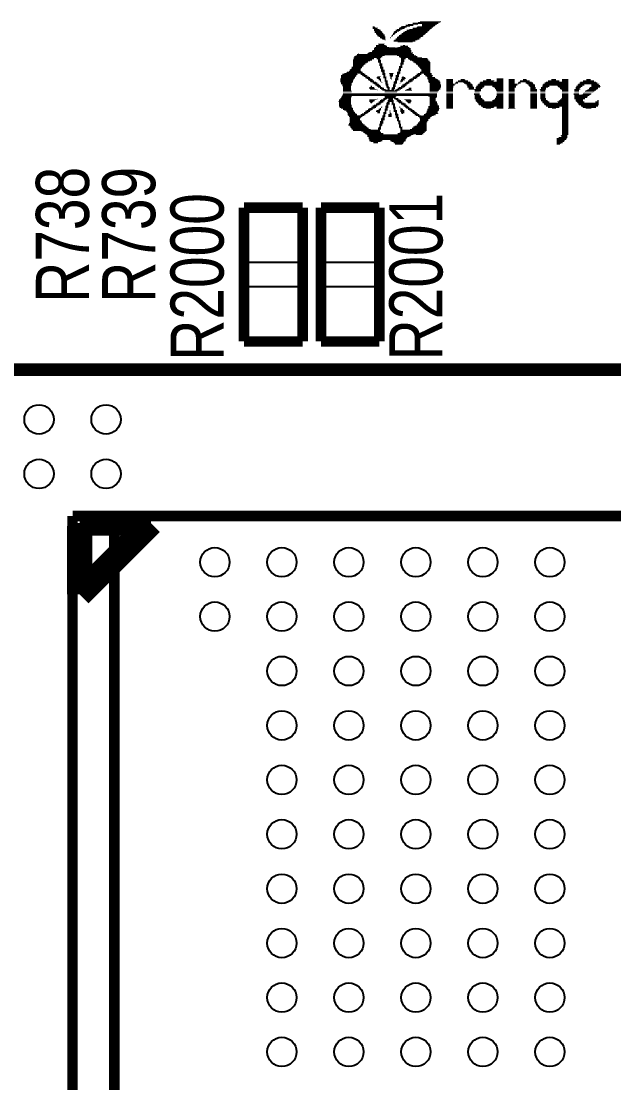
# Model space of a CAD drawing. Extents: x -9 to 138, y -41 to 19.
# Drawn here: x -1.52 to 5.55, y -27.27 to -14.59 of the extents above; entities that cross this region are included whole.
import ezdxf

# ---------------------------------------------------------------- set-up
doc = ezdxf.new("R2010")
doc.units = 0
doc.header["$MEASUREMENT"] = 0
for name, color, linetype in [('BG_SILKSCREEN_TOP', 2, 'CONTINUOUS'), ('PG_SILKSCREEN_TOP', 6, 'CONTINUOUS'), ('PIN_SOLDERMASK_TOP', 7, 'CONTINUOUS'), ('RD_SILKSCREEN_TOP', 8, 'CONTINUOUS')]:
    doc.layers.add(name, color=color, linetype=linetype)

msp = doc.modelspace()

# ---------------------------------------------------------------- linework, layer by layer
at = {"layer": 'BG_SILKSCREEN_TOP', "color": 1, "const_width": 0.00785}
for points in [[(2.675, -14.655), (2.699, -14.655)], [(2.675, -14.663), (2.707, -14.663)], [(2.675, -14.671), (2.738, -14.671)], [(2.675, -14.679), (2.73, -14.679)], [(2.691, -14.687), (2.754, -14.687)], [(2.691, -14.695), (2.77, -14.695)], [(2.691, -14.703), (2.77, -14.703)], [(2.699, -14.71), (2.785, -14.71)], [(2.934, -14.71), (2.989, -14.71)], [(2.95, -14.695), (3.005, -14.695)], [(2.95, -14.703), (3.005, -14.703)], [(2.966, -14.687), (3.028, -14.687)], [(2.989, -14.671), (3.06, -14.671)], [(2.989, -14.679), (3.052, -14.679)], [(3.005, -14.663), (3.083, -14.663)], [(3.013, -14.655), (3.083, -14.655)], [(3.028, -14.648), (3.123, -14.648)], [(3.06, -14.71), (3.342, -14.71)], [(3.068, -14.632), (3.162, -14.632)], [(3.068, -14.64), (3.162, -14.64)], [(3.083, -14.695), (3.358, -14.695)], [(3.083, -14.703), (3.35, -14.703)], [(3.099, -14.624), (3.217, -14.624)], [(3.115, -14.687), (3.366, -14.687)], [(3.154, -14.608), (3.46, -14.608)], [(3.154, -14.616), (3.46, -14.616)], [(3.154, -14.671), (3.382, -14.671)], [(3.154, -14.679), (3.382, -14.679)], [(3.201, -14.663), (3.397, -14.663)], [(3.209, -14.655), (3.397, -14.655)], [(3.217, -14.601), (3.484, -14.601)], [(3.24, -14.593), (3.491, -14.593)], [(3.264, -14.624), (3.444, -14.624)], [(3.264, -14.632), (3.429, -14.632)], [(3.264, -14.64), (3.421, -14.64)], [(3.264, -14.648), (3.413, -14.648)], [(2.699, -14.718), (2.793, -14.718)], [(2.699, -14.726), (2.793, -14.726)], [(2.715, -14.734), (2.801, -14.734)], [(2.715, -14.742), (2.801, -14.742)], [(2.722, -14.75), (2.817, -14.75)], [(2.73, -14.757), (2.817, -14.757)], [(2.73, -14.765), (2.817, -14.765)], [(2.746, -14.773), (2.825, -14.773)], [(2.762, -14.781), (2.825, -14.781)], [(2.762, -14.789), (2.825, -14.789)], [(2.785, -14.797), (2.825, -14.797)], [(2.793, -14.804), (2.825, -14.804)], [(2.817, -14.812), (2.832, -14.812)], [(2.887, -14.781), (2.895, -14.781)], [(2.887, -14.789), (2.895, -14.789)], [(2.895, -14.773), (2.903, -14.773)], [(2.903, -14.757), (2.919, -14.757)], [(2.903, -14.765), (2.919, -14.765)], [(2.911, -14.75), (2.934, -14.75)], [(2.919, -14.734), (2.95, -14.734)], [(2.919, -14.742), (2.942, -14.742)], [(2.926, -14.718), (2.966, -14.718)], [(2.926, -14.726), (2.966, -14.726)], [(2.926, -14.82), (3.185, -14.82)], [(2.926, -14.828), (3.185, -14.828)], [(2.934, -14.812), (3.209, -14.812)], [(2.95, -14.797), (3.232, -14.797)], [(2.95, -14.804), (3.232, -14.804)], [(2.966, -14.781), (3.248, -14.781)], [(2.966, -14.789), (3.248, -14.789)], [(2.974, -14.773), (3.272, -14.773)], [(2.974, -14.836), (3.154, -14.836)], [(2.989, -14.757), (3.28, -14.757)], [(2.989, -14.765), (3.28, -14.765)], [(3.005, -14.75), (3.295, -14.75)], [(3.021, -14.734), (3.311, -14.734)], [(3.021, -14.742), (3.303, -14.742)], [(3.036, -14.726), (3.327, -14.726)], [(3.044, -14.718), (3.327, -14.718)], [(2.636, -14.961), (3.138, -14.961)], [(2.668, -14.946), (3.138, -14.946)], [(2.668, -14.954), (3.138, -14.954)], [(2.675, -14.938), (3.138, -14.938)], [(2.691, -14.914), (3.13, -14.914)], [(2.691, -14.922), (3.13, -14.922)], [(2.691, -14.93), (3.13, -14.93)], [(2.699, -14.899), (2.872, -14.899)], [(2.699, -14.906), (2.95, -14.906)], [(2.715, -14.875), (2.832, -14.875)], [(2.715, -14.883), (2.848, -14.883)], [(2.715, -14.891), (2.848, -14.891)], [(2.738, -14.859), (2.817, -14.859)], [(2.746, -14.867), (2.809, -14.867)], [(2.958, -14.906), (3.115, -14.906)], [(2.981, -14.899), (3.115, -14.899)], [(3.005, -14.883), (3.099, -14.883)], [(3.005, -14.891), (3.099, -14.891)], [(3.036, -14.875), (3.06, -14.875)], [(3.146, -14.961), (3.154, -14.961)], [(2.44, -15.048), (2.668, -15.048)], [(2.44, -15.056), (2.668, -15.056)], [(2.44, -15.063), (2.644, -15.063)], [(2.44, -15.071), (2.621, -15.071)], [(2.44, -15.079), (2.621, -15.079)], [(2.44, -15.087), (2.605, -15.087)], [(2.448, -15.024), (2.777, -15.024)], [(2.448, -15.032), (2.691, -15.032)], [(2.448, -15.04), (2.691, -15.04)], [(2.456, -15.008), (2.793, -15.008)], [(2.456, -15.016), (2.793, -15.016)], [(2.471, -15.001), (2.817, -15.001)], [(2.487, -14.985), (3.17, -14.985)], [(2.487, -14.993), (3.17, -14.993)], [(2.503, -14.977), (2.511, -14.977)], [(2.613, -14.977), (3.154, -14.977)], [(2.621, -14.969), (3.154, -14.969)], [(2.722, -15.032), (2.762, -15.032)], [(2.722, -15.04), (2.762, -15.04)], [(2.738, -15.048), (2.762, -15.048)], [(2.738, -15.056), (2.777, -15.056)], [(2.738, -15.063), (2.777, -15.063)], [(2.738, -15.071), (2.777, -15.071)], [(2.738, -15.079), (2.777, -15.079)], [(2.754, -15.087), (2.777, -15.087)], [(2.77, -15.032), (2.777, -15.032)], [(2.77, -15.04), (2.777, -15.04)], [(2.77, -15.048), (2.777, -15.048)], [(2.966, -15.001), (3.193, -15.001)], [(2.989, -15.008), (3.209, -15.008)], [(2.989, -15.016), (3.209, -15.016)], [(3.005, -15.024), (3.264, -15.024)], [(3.005, -15.087), (3.044, -15.087)], [(3.013, -15.032), (3.068, -15.032)], [(3.013, -15.04), (3.068, -15.04)], [(3.013, -15.048), (3.052, -15.048)], [(3.013, -15.056), (3.052, -15.056)], [(3.013, -15.063), (3.052, -15.063)], [(3.013, -15.071), (3.052, -15.071)], [(3.013, -15.079), (3.044, -15.079)], [(3.099, -15.032), (3.327, -15.032)], [(3.099, -15.04), (3.334, -15.04)], [(3.115, -15.048), (3.342, -15.048)], [(3.123, -15.056), (3.342, -15.056)], [(3.146, -15.063), (3.358, -15.063)], [(3.162, -15.071), (3.358, -15.071)], [(3.162, -15.079), (3.366, -15.079)], [(3.178, -15.087), (3.366, -15.087)], [(2.338, -15.212), (2.573, -15.212)], [(2.362, -15.205), (2.558, -15.205)], [(2.369, -15.197), (2.558, -15.197)], [(2.393, -15.189), (2.542, -15.189)], [(2.401, -15.173), (2.534, -15.173)], [(2.401, -15.181), (2.534, -15.181)], [(2.409, -15.165), (2.534, -15.165)], [(2.417, -15.158), (2.534, -15.158)], [(2.424, -15.134), (2.55, -15.134)], [(2.424, -15.142), (2.55, -15.142)], [(2.424, -15.15), (2.542, -15.15)], [(2.44, -15.095), (2.589, -15.095)], [(2.44, -15.103), (2.589, -15.103)], [(2.44, -15.11), (2.573, -15.11)], [(2.44, -15.118), (2.566, -15.118)], [(2.44, -15.126), (2.566, -15.126)], [(2.754, -15.095), (2.793, -15.095)], [(2.754, -15.103), (2.793, -15.103)], [(2.754, -15.11), (2.793, -15.11)], [(2.754, -15.118), (2.793, -15.118)], [(2.762, -15.126), (2.793, -15.126)], [(2.762, -15.134), (2.801, -15.134)], [(2.762, -15.142), (2.801, -15.142)], [(2.762, -15.15), (2.801, -15.15)], [(2.777, -15.158), (2.801, -15.158)], [(2.777, -15.165), (2.801, -15.165)], [(2.777, -15.173), (2.817, -15.173)], [(2.777, -15.181), (2.817, -15.181)], [(2.777, -15.189), (2.817, -15.189)], [(2.785, -15.197), (2.817, -15.197)], [(2.793, -15.205), (2.817, -15.205)], [(2.793, -15.212), (2.825, -15.212)], [(2.872, -15.212), (2.926, -15.212)], [(2.966, -15.197), (3.005, -15.197)], [(2.966, -15.205), (3.005, -15.205)], [(2.966, -15.212), (3.005, -15.212)], [(2.981, -15.158), (3.013, -15.158)], [(2.981, -15.165), (3.013, -15.165)], [(2.981, -15.173), (3.013, -15.173)], [(2.981, -15.181), (3.013, -15.181)], [(2.981, -15.189), (3.005, -15.189)], [(2.989, -15.126), (3.028, -15.126)], [(2.989, -15.134), (3.028, -15.134)], [(2.989, -15.142), (3.028, -15.142)], [(2.989, -15.15), (3.013, -15.15)], [(3.005, -15.095), (3.044, -15.095)], [(3.005, -15.103), (3.044, -15.103)], [(3.005, -15.11), (3.028, -15.11)], [(3.005, -15.118), (3.028, -15.118)], [(3.193, -15.095), (3.366, -15.095)], [(3.193, -15.103), (3.366, -15.103)], [(3.209, -15.11), (3.366, -15.11)], [(3.217, -15.118), (3.366, -15.118)], [(3.217, -15.126), (3.366, -15.126)], [(3.217, -15.212), (3.382, -15.212)], [(3.232, -15.134), (3.366, -15.134)], [(3.232, -15.142), (3.366, -15.142)], [(3.24, -15.15), (3.366, -15.15)], [(3.24, -15.197), (3.366, -15.197)], [(3.24, -15.205), (3.366, -15.205)], [(3.248, -15.158), (3.366, -15.158)], [(3.256, -15.165), (3.366, -15.165)], [(3.256, -15.173), (3.366, -15.173)], [(3.256, -15.181), (3.366, -15.181)], [(3.256, -15.189), (3.366, -15.189)], [(2.291, -15.275), (2.456, -15.275)], [(2.291, -15.283), (2.448, -15.283)], [(2.291, -15.291), (2.448, -15.291)], [(2.291, -15.299), (2.44, -15.299)], [(2.291, -15.307), (2.44, -15.307)], [(2.291, -15.314), (2.44, -15.314)], [(2.299, -15.236), (2.479, -15.236)], [(2.299, -15.244), (2.479, -15.244)], [(2.299, -15.252), (2.471, -15.252)], [(2.299, -15.26), (2.464, -15.26)], [(2.299, -15.267), (2.464, -15.267)], [(2.299, -15.322), (2.432, -15.322)], [(2.299, -15.33), (2.424, -15.33)], [(2.299, -15.338), (2.424, -15.338)], [(2.315, -15.22), (2.487, -15.22)], [(2.315, -15.228), (2.495, -15.228)], [(2.315, -15.346), (2.424, -15.346)], [(2.534, -15.22), (2.589, -15.22)], [(2.534, -15.228), (2.589, -15.228)], [(2.55, -15.236), (2.613, -15.236)], [(2.558, -15.244), (2.605, -15.244)], [(2.573, -15.252), (2.628, -15.252)], [(2.589, -15.26), (2.644, -15.26)], [(2.589, -15.267), (2.644, -15.267)], [(2.605, -15.275), (2.66, -15.275)], [(2.621, -15.283), (2.675, -15.283)], [(2.621, -15.291), (2.675, -15.291)], [(2.636, -15.299), (2.691, -15.299)], [(2.644, -15.307), (2.691, -15.307)], [(2.652, -15.314), (2.715, -15.314)], [(2.675, -15.322), (2.73, -15.322)], [(2.675, -15.33), (2.73, -15.33)], [(2.691, -15.338), (2.746, -15.338)], [(2.707, -15.346), (2.754, -15.346)], [(2.722, -15.26), (2.762, -15.26)], [(2.722, -15.267), (2.762, -15.267)], [(2.73, -15.252), (2.77, -15.252)], [(2.73, -15.275), (2.77, -15.275)], [(2.746, -15.283), (2.777, -15.283)], [(2.746, -15.291), (2.777, -15.291)], [(2.762, -15.299), (2.777, -15.299)], [(2.762, -15.307), (2.777, -15.307)], [(2.777, -15.314), (2.785, -15.314)], [(2.785, -15.322), (2.793, -15.322)], [(2.793, -15.22), (2.825, -15.22)], [(2.793, -15.228), (2.825, -15.228)], [(2.801, -15.236), (2.825, -15.236)], [(2.801, -15.244), (2.825, -15.244)], [(2.801, -15.252), (2.825, -15.252)], [(2.801, -15.26), (2.84, -15.26)], [(2.801, -15.267), (2.84, -15.267)], [(2.817, -15.275), (2.84, -15.275)], [(2.817, -15.283), (2.84, -15.283)], [(2.817, -15.291), (2.84, -15.291)], [(2.817, -15.299), (2.856, -15.299)], [(2.817, -15.307), (2.856, -15.307)], [(2.825, -15.314), (2.856, -15.314)], [(2.825, -15.322), (2.856, -15.322)], [(2.825, -15.33), (2.856, -15.33)], [(2.825, -15.338), (2.864, -15.338)], [(2.832, -15.252), (2.84, -15.252)], [(2.832, -15.346), (2.864, -15.346)], [(2.879, -15.22), (2.919, -15.22)], [(2.879, -15.228), (2.919, -15.228)], [(2.879, -15.236), (2.919, -15.236)], [(2.879, -15.244), (2.919, -15.244)], [(2.887, -15.252), (2.911, -15.252)], [(2.887, -15.26), (2.903, -15.26)], [(2.887, -15.267), (2.903, -15.267)], [(2.887, -15.275), (2.903, -15.275)], [(2.895, -15.283), (2.903, -15.283)], [(2.919, -15.346), (2.95, -15.346)], [(2.926, -15.314), (2.966, -15.314)], [(2.926, -15.322), (2.966, -15.322)], [(2.926, -15.33), (2.966, -15.33)], [(2.926, -15.338), (2.95, -15.338)], [(2.934, -15.307), (2.966, -15.307)], [(2.942, -15.275), (2.981, -15.275)], [(2.942, -15.283), (2.981, -15.283)], [(2.942, -15.291), (2.981, -15.291)], [(2.942, -15.299), (2.966, -15.299)], [(2.95, -15.236), (2.989, -15.236)], [(2.95, -15.244), (2.989, -15.244)], [(2.95, -15.252), (2.989, -15.252)], [(2.95, -15.26), (2.981, -15.26)], [(2.95, -15.267), (2.981, -15.267)], [(2.966, -15.22), (2.997, -15.22)], [(2.966, -15.228), (2.989, -15.228)], [(2.997, -15.33), (3.005, -15.33)], [(3.005, -15.299), (3.036, -15.299)], [(3.005, -15.307), (3.036, -15.307)], [(3.005, -15.314), (3.021, -15.314)], [(3.013, -15.283), (3.052, -15.283)], [(3.013, -15.291), (3.06, -15.291)], [(3.021, -15.26), (3.06, -15.26)], [(3.021, -15.267), (3.068, -15.267)], [(3.021, -15.275), (3.068, -15.275)], [(3.028, -15.252), (3.044, -15.252)], [(3.028, -15.346), (3.083, -15.346)], [(3.044, -15.338), (3.099, -15.338)], [(3.06, -15.33), (3.115, -15.33)], [(3.068, -15.322), (3.115, -15.322)], [(3.076, -15.314), (3.138, -15.314)], [(3.099, -15.299), (3.154, -15.299)], [(3.099, -15.307), (3.154, -15.307)], [(3.115, -15.283), (3.17, -15.283)], [(3.115, -15.291), (3.17, -15.291)], [(3.13, -15.275), (3.193, -15.275)], [(3.154, -15.26), (3.209, -15.26)], [(3.154, -15.267), (3.209, -15.267)], [(3.162, -15.252), (3.225, -15.252)], [(3.185, -15.236), (3.24, -15.236)], [(3.185, -15.244), (3.24, -15.244)], [(3.201, -15.22), (3.256, -15.22)], [(3.201, -15.228), (3.256, -15.228)], [(3.287, -15.22), (3.382, -15.22)], [(3.287, -15.228), (3.382, -15.228)], [(3.303, -15.236), (3.397, -15.236)], [(3.303, -15.244), (3.389, -15.244)], [(3.319, -15.252), (3.389, -15.252)], [(3.327, -15.26), (3.421, -15.26)], [(3.327, -15.267), (3.421, -15.267)], [(3.327, -15.275), (3.436, -15.275)], [(3.334, -15.283), (3.452, -15.283)], [(3.342, -15.291), (3.46, -15.291)], [(3.342, -15.299), (3.476, -15.299)], [(3.342, -15.307), (3.476, -15.307)], [(3.342, -15.314), (3.484, -15.314)], [(3.35, -15.322), (3.484, -15.322)], [(3.358, -15.33), (3.484, -15.33)], [(3.358, -15.338), (3.484, -15.338)], [(3.358, -15.346), (3.491, -15.346)], [(3.554, -15.283), (3.633, -15.283)], [(3.554, -15.291), (3.633, -15.291)], [(3.554, -15.299), (3.633, -15.299)], [(3.554, -15.307), (3.633, -15.307)], [(3.554, -15.314), (3.633, -15.314)], [(3.554, -15.322), (3.633, -15.322)], [(3.554, -15.33), (3.633, -15.33)], [(3.554, -15.338), (3.672, -15.338)], [(3.554, -15.346), (3.656, -15.346)], [(3.664, -15.322), (3.695, -15.322)], [(3.664, -15.33), (3.695, -15.33)], [(3.672, -15.314), (3.837, -15.314)], [(3.695, -15.299), (3.813, -15.299)], [(3.695, -15.307), (3.813, -15.307)], [(3.727, -15.283), (3.774, -15.283)], [(3.727, -15.291), (3.782, -15.291)], [(3.758, -15.322), (3.844, -15.322)], [(3.766, -15.33), (3.844, -15.33)], [(3.782, -15.338), (3.86, -15.338)], [(3.797, -15.346), (3.868, -15.346)], [(3.931, -15.346), (4.237, -15.346)], [(3.939, -15.338), (4.237, -15.338)], [(3.954, -15.322), (4.237, -15.322)], [(3.954, -15.33), (4.237, -15.33)], [(3.962, -15.314), (4.237, -15.314)], [(3.993, -15.299), (4.127, -15.299)], [(3.993, -15.307), (4.119, -15.307)], [(4.033, -15.283), (4.088, -15.283)], [(4.033, -15.291), (4.088, -15.291)], [(4.158, -15.275), (4.237, -15.275)], [(4.158, -15.283), (4.237, -15.283)], [(4.158, -15.291), (4.237, -15.291)], [(4.158, -15.299), (4.237, -15.299)], [(4.158, -15.307), (4.237, -15.307)], [(4.299, -15.283), (4.37, -15.283)], [(4.299, -15.291), (4.37, -15.291)], [(4.299, -15.299), (4.37, -15.299)], [(4.299, -15.307), (4.37, -15.307)], [(4.299, -15.314), (4.37, -15.314)], [(4.299, -15.322), (4.37, -15.322)], [(4.299, -15.33), (4.37, -15.33)], [(4.299, -15.338), (4.417, -15.338)], [(4.299, -15.346), (4.401, -15.346)], [(4.409, -15.322), (4.441, -15.322)], [(4.409, -15.33), (4.441, -15.33)], [(4.417, -15.314), (4.574, -15.314)], [(4.433, -15.299), (4.551, -15.299)], [(4.433, -15.307), (4.551, -15.307)], [(4.472, -15.283), (4.511, -15.283)], [(4.472, -15.291), (4.519, -15.291)], [(4.503, -15.322), (4.59, -15.322)], [(4.503, -15.33), (4.59, -15.33)], [(4.519, -15.338), (4.598, -15.338)], [(4.535, -15.346), (4.613, -15.346)], [(4.707, -15.346), (5.013, -15.346)], [(4.715, -15.338), (5.013, -15.338)], [(4.731, -15.322), (5.013, -15.322)], [(4.731, -15.33), (5.013, -15.33)], [(4.747, -15.314), (5.013, -15.314)], [(4.77, -15.299), (4.904, -15.299)], [(4.77, -15.307), (4.904, -15.307)], [(4.809, -15.283), (4.864, -15.283)], [(4.809, -15.291), (4.864, -15.291)], [(4.935, -15.283), (5.013, -15.283)], [(4.935, -15.291), (5.013, -15.291)], [(4.935, -15.299), (5.013, -15.299)], [(4.935, -15.307), (5.013, -15.307)], [(5.123, -15.346), (5.202, -15.346)], [(5.131, -15.338), (5.382, -15.338)], [(5.147, -15.322), (5.359, -15.322)], [(5.147, -15.33), (5.359, -15.33)], [(5.155, -15.314), (5.343, -15.314)], [(5.186, -15.299), (5.319, -15.299)], [(5.186, -15.307), (5.319, -15.307)], [(5.225, -15.283), (5.28, -15.283)], [(5.225, -15.291), (5.28, -15.291)], [(5.288, -15.346), (5.374, -15.346)], [(2.315, -15.354), (2.424, -15.354)], [(2.315, -15.362), (2.417, -15.362)], [(2.315, -15.471), (3.444, -15.471)], [(2.322, -15.369), (2.417, -15.369)], [(2.322, -15.377), (2.417, -15.377)], [(2.322, -15.385), (2.417, -15.385)], [(2.322, -15.393), (2.417, -15.393)], [(2.322, -15.401), (2.417, -15.401)], [(2.322, -15.409), (2.417, -15.409)], [(2.322, -15.416), (2.417, -15.416)], [(2.322, -15.424), (2.424, -15.424)], [(2.322, -15.432), (2.424, -15.432)], [(2.322, -15.44), (2.424, -15.44)], [(2.322, -15.448), (3.444, -15.448)], [(2.322, -15.456), (3.444, -15.456)], [(2.322, -15.464), (3.444, -15.464)], [(2.636, -15.377), (2.691, -15.377)], [(2.636, -15.385), (2.699, -15.385)], [(2.636, -15.393), (2.699, -15.393)], [(2.644, -15.401), (2.722, -15.401)], [(2.652, -15.362), (2.668, -15.362)], [(2.652, -15.369), (2.668, -15.369)], [(2.707, -15.354), (2.762, -15.354)], [(2.722, -15.362), (2.777, -15.362)], [(2.73, -15.369), (2.777, -15.369)], [(2.73, -15.409), (2.738, -15.409)], [(2.738, -15.377), (2.793, -15.377)], [(2.762, -15.385), (2.809, -15.385)], [(2.762, -15.393), (2.809, -15.393)], [(2.777, -15.401), (2.832, -15.401)], [(2.793, -15.409), (2.879, -15.409)], [(2.793, -15.416), (2.934, -15.416)], [(2.817, -15.424), (2.974, -15.424)], [(2.817, -15.432), (2.966, -15.432)], [(2.817, -15.44), (2.966, -15.44)], [(2.832, -15.354), (2.864, -15.354)], [(2.84, -15.362), (2.864, -15.362)], [(2.84, -15.369), (2.872, -15.369)], [(2.84, -15.377), (2.879, -15.377)], [(2.848, -15.385), (2.879, -15.385)], [(2.856, -15.393), (2.879, -15.393)], [(2.856, -15.401), (2.879, -15.401)], [(2.895, -15.409), (2.934, -15.409)], [(2.903, -15.385), (2.942, -15.385)], [(2.903, -15.393), (2.942, -15.393)], [(2.903, -15.401), (2.934, -15.401)], [(2.911, -15.377), (2.942, -15.377)], [(2.919, -15.354), (2.95, -15.354)], [(2.919, -15.362), (2.95, -15.362)], [(2.919, -15.369), (2.95, -15.369)], [(2.942, -15.409), (2.989, -15.409)], [(2.942, -15.416), (2.997, -15.416)], [(2.958, -15.401), (3.013, -15.401)], [(2.974, -15.385), (3.028, -15.385)], [(2.974, -15.393), (3.028, -15.393)], [(2.989, -15.377), (3.052, -15.377)], [(3.013, -15.362), (3.068, -15.362)], [(3.013, -15.369), (3.06, -15.369)], [(3.028, -15.354), (3.083, -15.354)], [(3.06, -15.416), (3.146, -15.416)], [(3.068, -15.409), (3.138, -15.409)], [(3.083, -15.401), (3.138, -15.401)], [(3.107, -15.385), (3.138, -15.385)], [(3.107, -15.393), (3.138, -15.393)], [(3.358, -15.354), (3.491, -15.354)], [(3.358, -15.362), (3.491, -15.362)], [(3.358, -15.369), (3.491, -15.369)], [(3.358, -15.377), (3.491, -15.377)], [(3.358, -15.385), (3.484, -15.385)], [(3.358, -15.393), (3.484, -15.393)], [(3.358, -15.401), (3.484, -15.401)], [(3.358, -15.409), (3.468, -15.409)], [(3.358, -15.416), (3.468, -15.416)], [(3.358, -15.424), (3.46, -15.424)], [(3.358, -15.432), (3.452, -15.432)], [(3.358, -15.44), (3.452, -15.44)], [(3.554, -15.354), (3.656, -15.354)], [(3.554, -15.362), (3.64, -15.362)], [(3.554, -15.369), (3.64, -15.369)], [(3.554, -15.377), (3.64, -15.377)], [(3.554, -15.385), (3.633, -15.385)], [(3.554, -15.393), (3.633, -15.393)], [(3.554, -15.401), (3.633, -15.401)], [(3.554, -15.409), (3.633, -15.409)], [(3.554, -15.416), (3.633, -15.416)], [(3.554, -15.424), (3.633, -15.424)], [(3.554, -15.432), (3.633, -15.432)], [(3.554, -15.44), (3.633, -15.44)], [(3.554, -15.448), (3.633, -15.448)], [(3.554, -15.456), (3.633, -15.456)], [(3.554, -15.464), (3.633, -15.464)], [(3.554, -15.471), (3.633, -15.471)], [(3.797, -15.354), (3.868, -15.354)], [(3.805, -15.362), (3.868, -15.362)], [(3.805, -15.369), (3.876, -15.369)], [(3.805, -15.377), (3.884, -15.377)], [(3.821, -15.385), (3.884, -15.385)], [(3.821, -15.393), (3.884, -15.393)], [(3.821, -15.401), (3.97, -15.401)], [(3.884, -15.448), (3.954, -15.448)], [(3.884, -15.456), (3.954, -15.456)], [(3.884, -15.464), (3.954, -15.464)], [(3.892, -15.409), (3.97, -15.409)], [(3.892, -15.416), (3.97, -15.416)], [(3.892, -15.424), (3.97, -15.424)], [(3.892, -15.432), (3.954, -15.432)], [(3.892, -15.44), (3.954, -15.44)], [(3.892, -15.471), (3.954, -15.471)], [(3.907, -15.377), (4.001, -15.377)], [(3.907, -15.385), (3.986, -15.385)], [(3.907, -15.393), (3.986, -15.393)], [(3.915, -15.362), (4.009, -15.362)], [(3.915, -15.369), (4.009, -15.369)], [(3.931, -15.354), (4.237, -15.354)], [(4.103, -15.362), (4.237, -15.362)], [(4.103, -15.369), (4.237, -15.369)], [(4.119, -15.377), (4.237, -15.377)], [(4.135, -15.385), (4.237, -15.385)], [(4.135, -15.393), (4.237, -15.393)], [(4.143, -15.401), (4.237, -15.401)], [(4.15, -15.409), (4.237, -15.409)], [(4.15, -15.416), (4.237, -15.416)], [(4.158, -15.424), (4.237, -15.424)], [(4.158, -15.432), (4.237, -15.432)], [(4.158, -15.44), (4.237, -15.44)], [(4.158, -15.448), (4.237, -15.448)], [(4.158, -15.456), (4.237, -15.456)], [(4.158, -15.464), (4.237, -15.464)], [(4.158, -15.471), (4.237, -15.471)], [(4.299, -15.354), (4.401, -15.354)], [(4.299, -15.362), (4.386, -15.362)], [(4.299, -15.369), (4.386, -15.369)], [(4.299, -15.377), (4.386, -15.377)], [(4.299, -15.385), (4.37, -15.385)], [(4.299, -15.393), (4.37, -15.393)], [(4.299, -15.401), (4.37, -15.401)], [(4.299, -15.409), (4.37, -15.409)], [(4.299, -15.416), (4.37, -15.416)], [(4.299, -15.424), (4.37, -15.424)], [(4.299, -15.432), (4.37, -15.432)], [(4.299, -15.44), (4.37, -15.44)], [(4.299, -15.448), (4.37, -15.448)], [(4.299, -15.456), (4.37, -15.456)], [(4.299, -15.464), (4.37, -15.464)], [(4.299, -15.471), (4.37, -15.471)], [(4.535, -15.354), (4.613, -15.354)], [(4.543, -15.362), (4.613, -15.362)], [(4.551, -15.369), (4.613, -15.369)], [(4.558, -15.377), (4.621, -15.377)], [(4.558, -15.385), (4.621, -15.385)], [(4.558, -15.393), (4.621, -15.393)], [(4.558, -15.401), (4.637, -15.401)], [(4.558, -15.409), (4.637, -15.409)], [(4.558, -15.416), (4.637, -15.416)], [(4.558, -15.424), (4.637, -15.424)], [(4.558, -15.432), (4.637, -15.432)], [(4.558, -15.44), (4.637, -15.44)], [(4.558, -15.448), (4.637, -15.448)], [(4.558, -15.456), (4.637, -15.456)], [(4.558, -15.464), (4.637, -15.464)], [(4.558, -15.471), (4.637, -15.471)], [(4.668, -15.401), (4.747, -15.401)], [(4.676, -15.409), (4.739, -15.409)], [(4.676, -15.416), (4.739, -15.416)], [(4.676, -15.424), (4.739, -15.424)], [(4.676, -15.432), (4.739, -15.432)], [(4.676, -15.44), (4.739, -15.44)], [(4.676, -15.448), (4.739, -15.448)], [(4.676, -15.456), (4.739, -15.456)], [(4.676, -15.464), (4.739, -15.464)], [(4.676, -15.471), (4.739, -15.471)], [(4.684, -15.377), (4.77, -15.377)], [(4.684, -15.385), (4.747, -15.385)], [(4.684, -15.393), (4.747, -15.393)], [(4.7, -15.362), (4.786, -15.362)], [(4.7, -15.369), (4.786, -15.369)], [(4.707, -15.354), (5.013, -15.354)], [(4.88, -15.362), (5.013, -15.362)], [(4.888, -15.369), (5.013, -15.369)], [(4.896, -15.377), (5.013, -15.377)], [(4.911, -15.385), (5.013, -15.385)], [(4.911, -15.393), (5.013, -15.393)], [(4.919, -15.401), (5.013, -15.401)], [(4.935, -15.409), (5.013, -15.409)], [(4.935, -15.416), (5.013, -15.416)], [(4.935, -15.424), (5.013, -15.424)], [(4.935, -15.432), (5.013, -15.432)], [(4.935, -15.44), (5.013, -15.44)], [(4.935, -15.448), (5.013, -15.448)], [(4.935, -15.456), (5.013, -15.456)], [(4.935, -15.464), (5.013, -15.464)], [(4.935, -15.471), (5.013, -15.471)], [(5.076, -15.448), (5.139, -15.448)], [(5.076, -15.456), (5.139, -15.456)], [(5.076, -15.464), (5.139, -15.464)], [(5.084, -15.401), (5.155, -15.401)], [(5.084, -15.409), (5.139, -15.409)], [(5.084, -15.416), (5.139, -15.416)], [(5.084, -15.424), (5.139, -15.424)], [(5.084, -15.432), (5.139, -15.432)], [(5.084, -15.44), (5.139, -15.44)], [(5.084, -15.471), (5.264, -15.471)], [(5.1, -15.377), (5.162, -15.377)], [(5.1, -15.385), (5.155, -15.385)], [(5.1, -15.393), (5.147, -15.393)], [(5.108, -15.362), (5.178, -15.362)], [(5.108, -15.369), (5.178, -15.369)], [(5.123, -15.354), (5.202, -15.354)], [(5.17, -15.464), (5.28, -15.464)], [(5.186, -15.448), (5.288, -15.448)], [(5.186, -15.456), (5.288, -15.456)], [(5.194, -15.44), (5.312, -15.44)], [(5.21, -15.424), (5.327, -15.424)], [(5.21, -15.432), (5.319, -15.432)], [(5.225, -15.416), (5.343, -15.416)], [(5.233, -15.409), (5.343, -15.409)], [(5.249, -15.401), (5.359, -15.401)], [(5.257, -15.385), (5.366, -15.385)], [(5.257, -15.393), (5.366, -15.393)], [(5.272, -15.377), (5.39, -15.377)], [(5.288, -15.354), (5.39, -15.354)], [(5.288, -15.362), (5.39, -15.362)], [(5.288, -15.369), (5.398, -15.369)], [(2.267, -15.55), (2.417, -15.55)], [(2.275, -15.526), (2.417, -15.526)], [(2.275, -15.534), (2.417, -15.534)], [(2.275, -15.542), (2.417, -15.542)], [(2.275, -15.558), (2.417, -15.558)], [(2.275, -15.566), (2.417, -15.566)], [(2.275, -15.573), (2.417, -15.573)], [(2.275, -15.581), (2.417, -15.581)], [(2.275, -15.589), (2.424, -15.589)], [(2.275, -15.597), (2.424, -15.597)], [(2.291, -15.511), (2.417, -15.511)], [(2.291, -15.518), (2.417, -15.518)], [(2.299, -15.503), (2.417, -15.503)], [(2.307, -15.487), (2.424, -15.487)], [(2.307, -15.495), (2.424, -15.495)], [(2.315, -15.479), (3.444, -15.479)], [(2.636, -15.526), (2.722, -15.526)], [(2.636, -15.534), (2.699, -15.534)], [(2.636, -15.542), (2.699, -15.542)], [(2.636, -15.55), (2.683, -15.55)], [(2.644, -15.558), (2.675, -15.558)], [(2.652, -15.566), (2.668, -15.566)], [(2.675, -15.597), (2.73, -15.597)], [(2.691, -15.589), (2.754, -15.589)], [(2.715, -15.573), (2.77, -15.573)], [(2.715, -15.581), (2.77, -15.581)], [(2.73, -15.518), (2.738, -15.518)], [(2.73, -15.566), (2.785, -15.566)], [(2.746, -15.55), (2.801, -15.55)], [(2.746, -15.558), (2.801, -15.558)], [(2.762, -15.534), (2.817, -15.534)], [(2.762, -15.542), (2.817, -15.542)], [(2.777, -15.526), (2.832, -15.526)], [(2.801, -15.511), (2.919, -15.511)], [(2.801, -15.518), (2.848, -15.518)], [(2.817, -15.487), (2.958, -15.487)], [(2.817, -15.495), (2.95, -15.495)], [(2.817, -15.503), (2.95, -15.503)], [(2.832, -15.597), (2.864, -15.597)], [(2.84, -15.566), (2.879, -15.566)], [(2.84, -15.573), (2.879, -15.573)], [(2.84, -15.581), (2.879, -15.581)], [(2.84, -15.589), (2.864, -15.589)], [(2.848, -15.558), (2.879, -15.558)], [(2.856, -15.534), (2.926, -15.534)], [(2.856, -15.542), (2.926, -15.542)], [(2.856, -15.55), (2.926, -15.55)], [(2.864, -15.518), (2.919, -15.518)], [(2.864, -15.526), (2.919, -15.526)], [(2.903, -15.558), (2.926, -15.558)], [(2.903, -15.566), (2.926, -15.566)], [(2.903, -15.573), (2.942, -15.573)], [(2.903, -15.581), (2.942, -15.581)], [(2.903, -15.589), (2.911, -15.589)], [(2.919, -15.589), (2.942, -15.589)], [(2.919, -15.597), (2.942, -15.597)], [(2.926, -15.511), (2.981, -15.511)], [(2.934, -15.518), (2.981, -15.518)], [(2.95, -15.526), (2.997, -15.526)], [(2.958, -15.542), (3.013, -15.542)], [(2.966, -15.534), (3.013, -15.534)], [(2.974, -15.55), (3.028, -15.55)], [(2.981, -15.558), (3.028, -15.558)], [(2.989, -15.566), (3.052, -15.566)], [(3.013, -15.573), (3.068, -15.573)], [(3.013, -15.581), (3.068, -15.581)], [(3.028, -15.589), (3.083, -15.589)], [(3.044, -15.597), (3.091, -15.597)], [(3.052, -15.526), (3.13, -15.526)], [(3.068, -15.534), (3.138, -15.534)], [(3.068, -15.542), (3.138, -15.542)], [(3.083, -15.55), (3.138, -15.55)], [(3.091, -15.558), (3.13, -15.558)], [(3.099, -15.566), (3.13, -15.566)], [(3.342, -15.487), (3.444, -15.487)], [(3.358, -15.495), (3.444, -15.495)], [(3.358, -15.503), (3.436, -15.503)], [(3.358, -15.511), (3.429, -15.511)], [(3.358, -15.518), (3.429, -15.518)], [(3.358, -15.526), (3.429, -15.526)], [(3.358, -15.534), (3.429, -15.534)], [(3.358, -15.542), (3.429, -15.542)], [(3.358, -15.55), (3.444, -15.55)], [(3.358, -15.558), (3.444, -15.558)], [(3.358, -15.566), (3.444, -15.566)], [(3.358, -15.573), (3.452, -15.573)], [(3.358, -15.581), (3.452, -15.581)], [(3.358, -15.589), (3.452, -15.589)], [(3.358, -15.597), (3.468, -15.597)], [(3.554, -15.479), (3.633, -15.479)], [(3.554, -15.487), (3.633, -15.487)], [(3.554, -15.495), (3.633, -15.495)], [(3.554, -15.503), (3.633, -15.503)], [(3.554, -15.511), (3.633, -15.511)], [(3.554, -15.518), (3.633, -15.518)], [(3.554, -15.526), (3.633, -15.526)], [(3.554, -15.534), (3.633, -15.534)], [(3.554, -15.542), (3.633, -15.542)], [(3.554, -15.55), (3.633, -15.55)], [(3.554, -15.558), (3.633, -15.558)], [(3.554, -15.566), (3.633, -15.566)], [(3.554, -15.573), (3.633, -15.573)], [(3.554, -15.581), (3.633, -15.581)], [(3.554, -15.589), (3.633, -15.589)], [(3.554, -15.597), (3.633, -15.597)], [(3.892, -15.479), (3.97, -15.479)], [(3.892, -15.487), (3.97, -15.487)], [(3.892, -15.495), (3.97, -15.495)], [(3.892, -15.503), (3.97, -15.503)], [(3.892, -15.511), (3.986, -15.511)], [(3.892, -15.518), (3.986, -15.518)], [(3.907, -15.526), (4.001, -15.526)], [(3.907, -15.534), (4.009, -15.534)], [(3.907, -15.542), (4.009, -15.542)], [(3.915, -15.55), (4.237, -15.55)], [(3.923, -15.558), (4.237, -15.558)], [(3.931, -15.566), (4.237, -15.566)], [(3.939, -15.573), (4.237, -15.573)], [(3.939, -15.581), (4.237, -15.581)], [(3.946, -15.589), (4.237, -15.589)], [(3.97, -15.597), (4.237, -15.597)], [(4.103, -15.534), (4.237, -15.534)], [(4.103, -15.542), (4.237, -15.542)], [(4.119, -15.526), (4.237, -15.526)], [(4.135, -15.511), (4.237, -15.511)], [(4.135, -15.518), (4.237, -15.518)], [(4.143, -15.503), (4.237, -15.503)], [(4.15, -15.487), (4.237, -15.487)], [(4.15, -15.495), (4.237, -15.495)], [(4.158, -15.479), (4.237, -15.479)], [(4.299, -15.479), (4.37, -15.479)], [(4.299, -15.487), (4.37, -15.487)], [(4.299, -15.495), (4.37, -15.495)], [(4.299, -15.503), (4.37, -15.503)], [(4.299, -15.511), (4.37, -15.511)], [(4.299, -15.518), (4.37, -15.518)], [(4.299, -15.526), (4.37, -15.526)], [(4.299, -15.534), (4.37, -15.534)], [(4.299, -15.542), (4.37, -15.542)], [(4.299, -15.55), (4.37, -15.55)], [(4.299, -15.558), (4.37, -15.558)], [(4.299, -15.566), (4.37, -15.566)], [(4.299, -15.573), (4.37, -15.573)], [(4.299, -15.581), (4.37, -15.581)], [(4.299, -15.589), (4.37, -15.589)], [(4.299, -15.597), (4.37, -15.597)], [(4.558, -15.479), (4.637, -15.479)], [(4.558, -15.487), (4.637, -15.487)], [(4.558, -15.495), (4.637, -15.495)], [(4.558, -15.503), (4.637, -15.503)], [(4.558, -15.511), (4.637, -15.511)], [(4.558, -15.518), (4.637, -15.518)], [(4.558, -15.526), (4.637, -15.526)], [(4.558, -15.534), (4.637, -15.534)], [(4.558, -15.542), (4.637, -15.542)], [(4.558, -15.55), (4.637, -15.55)], [(4.558, -15.558), (4.637, -15.558)], [(4.558, -15.566), (4.637, -15.566)], [(4.558, -15.573), (4.637, -15.573)], [(4.558, -15.581), (4.637, -15.581)], [(4.558, -15.589), (4.637, -15.589)], [(4.558, -15.597), (4.637, -15.597)], [(4.676, -15.479), (4.739, -15.479)], [(4.676, -15.487), (4.739, -15.487)], [(4.676, -15.495), (4.739, -15.495)], [(4.676, -15.503), (4.739, -15.503)], [(4.676, -15.511), (4.747, -15.511)], [(4.676, -15.518), (4.747, -15.518)], [(4.684, -15.526), (4.747, -15.526)], [(4.684, -15.534), (4.762, -15.534)], [(4.684, -15.542), (4.77, -15.542)], [(4.7, -15.55), (4.786, -15.55)], [(4.7, -15.558), (4.786, -15.558)], [(4.707, -15.566), (5.013, -15.566)], [(4.723, -15.573), (5.013, -15.573)], [(4.723, -15.581), (5.013, -15.581)], [(4.731, -15.589), (5.013, -15.589)], [(4.747, -15.597), (5.013, -15.597)], [(4.88, -15.55), (5.013, -15.55)], [(4.888, -15.558), (5.013, -15.558)], [(4.896, -15.542), (5.013, -15.542)], [(4.904, -15.534), (5.013, -15.534)], [(4.911, -15.526), (5.013, -15.526)], [(4.927, -15.511), (5.013, -15.511)], [(4.927, -15.518), (5.013, -15.518)], [(4.935, -15.479), (5.013, -15.479)], [(4.935, -15.487), (5.013, -15.487)], [(4.935, -15.495), (5.013, -15.495)], [(4.935, -15.503), (5.013, -15.503)], [(5.084, -15.479), (5.264, -15.479)], [(5.084, -15.487), (5.241, -15.487)], [(5.084, -15.495), (5.241, -15.495)], [(5.084, -15.503), (5.233, -15.503)], [(5.084, -15.511), (5.21, -15.511)], [(5.084, -15.518), (5.21, -15.518)], [(5.1, -15.526), (5.186, -15.526)], [(5.1, -15.534), (5.186, -15.534)], [(5.1, -15.542), (5.186, -15.542)], [(5.108, -15.55), (5.202, -15.55)], [(5.115, -15.558), (5.202, -15.558)], [(5.123, -15.566), (5.374, -15.566)], [(5.131, -15.573), (5.374, -15.573)], [(5.131, -15.581), (5.374, -15.581)], [(5.139, -15.589), (5.374, -15.589)], [(5.162, -15.597), (5.366, -15.597)], [(5.335, -15.55), (5.374, -15.55)], [(5.335, -15.558), (5.374, -15.558)], [(5.359, -15.534), (5.374, -15.534)], [(5.359, -15.542), (5.374, -15.542)], [(2.275, -15.605), (2.424, -15.605)], [(2.283, -15.613), (2.424, -15.613)], [(2.283, -15.62), (2.432, -15.62)], [(2.299, -15.628), (2.44, -15.628)], [(2.322, -15.636), (2.44, -15.636)], [(2.322, -15.644), (2.44, -15.644)], [(2.338, -15.652), (2.448, -15.652)], [(2.362, -15.66), (2.448, -15.66)], [(2.362, -15.668), (2.456, -15.668)], [(2.369, -15.675), (2.464, -15.675)], [(2.377, -15.683), (2.464, -15.683)], [(2.377, -15.691), (2.479, -15.691)], [(2.377, -15.699), (2.487, -15.699)], [(2.377, -15.707), (2.487, -15.707)], [(2.385, -15.715), (2.573, -15.715)], [(2.393, -15.722), (2.55, -15.722)], [(2.534, -15.699), (2.589, -15.699)], [(2.534, -15.707), (2.589, -15.707)], [(2.55, -15.691), (2.605, -15.691)], [(2.573, -15.675), (2.628, -15.675)], [(2.573, -15.683), (2.621, -15.683)], [(2.589, -15.66), (2.644, -15.66)], [(2.589, -15.668), (2.644, -15.668)], [(2.605, -15.652), (2.66, -15.652)], [(2.621, -15.636), (2.675, -15.636)], [(2.621, -15.644), (2.675, -15.644)], [(2.636, -15.628), (2.699, -15.628)], [(2.66, -15.613), (2.715, -15.613)], [(2.66, -15.62), (2.715, -15.62)], [(2.675, -15.605), (2.73, -15.605)], [(2.715, -15.66), (2.762, -15.66)], [(2.715, -15.668), (2.762, -15.668)], [(2.722, -15.652), (2.77, -15.652)], [(2.73, -15.675), (2.762, -15.675)], [(2.73, -15.683), (2.762, -15.683)], [(2.746, -15.636), (2.777, -15.636)], [(2.746, -15.644), (2.777, -15.644)], [(2.762, -15.628), (2.777, -15.628)], [(2.777, -15.613), (2.793, -15.613)], [(2.777, -15.62), (2.785, -15.62)], [(2.793, -15.715), (2.825, -15.715)], [(2.793, -15.722), (2.825, -15.722)], [(2.801, -15.675), (2.84, -15.675)], [(2.801, -15.683), (2.84, -15.683)], [(2.801, -15.691), (2.84, -15.691)], [(2.801, -15.699), (2.825, -15.699)], [(2.801, -15.707), (2.825, -15.707)], [(2.817, -15.636), (2.856, -15.636)], [(2.817, -15.644), (2.856, -15.644)], [(2.817, -15.652), (2.856, -15.652)], [(2.817, -15.66), (2.84, -15.66)], [(2.817, -15.668), (2.84, -15.668)], [(2.825, -15.605), (2.864, -15.605)], [(2.825, -15.613), (2.864, -15.613)], [(2.825, -15.62), (2.864, -15.62)], [(2.825, -15.628), (2.856, -15.628)], [(2.864, -15.699), (2.903, -15.699)], [(2.864, -15.707), (2.903, -15.707)], [(2.864, -15.715), (2.903, -15.715)], [(2.864, -15.722), (2.903, -15.722)], [(2.879, -15.652), (2.887, -15.652)], [(2.879, -15.66), (2.887, -15.66)], [(2.879, -15.668), (2.887, -15.668)], [(2.879, -15.675), (2.887, -15.675)], [(2.879, -15.683), (2.895, -15.683)], [(2.879, -15.691), (2.903, -15.691)], [(2.919, -15.605), (2.942, -15.605)], [(2.919, -15.613), (2.95, -15.613)], [(2.919, -15.62), (2.95, -15.62)], [(2.919, -15.628), (2.95, -15.628)], [(2.926, -15.636), (2.95, -15.636)], [(2.926, -15.644), (2.95, -15.644)], [(2.926, -15.652), (2.966, -15.652)], [(2.926, -15.66), (2.966, -15.66)], [(2.926, -15.668), (2.966, -15.668)], [(2.942, -15.675), (2.966, -15.675)], [(2.942, -15.683), (2.966, -15.683)], [(2.942, -15.691), (2.974, -15.691)], [(2.942, -15.699), (2.981, -15.699)], [(2.942, -15.707), (2.981, -15.707)], [(2.95, -15.715), (2.981, -15.715)], [(2.95, -15.722), (2.981, -15.722)], [(2.989, -15.613), (3.005, -15.613)], [(2.997, -15.62), (3.005, -15.62)], [(3.005, -15.628), (3.021, -15.628)], [(3.005, -15.636), (3.036, -15.636)], [(3.005, -15.644), (3.036, -15.644)], [(3.005, -15.652), (3.052, -15.652)], [(3.005, -15.66), (3.052, -15.66)], [(3.005, -15.668), (3.052, -15.668)], [(3.013, -15.675), (3.052, -15.675)], [(3.013, -15.683), (3.052, -15.683)], [(3.021, -15.691), (3.036, -15.691)], [(3.044, -15.605), (3.099, -15.605)], [(3.06, -15.613), (3.115, -15.613)], [(3.068, -15.62), (3.115, -15.62)], [(3.076, -15.628), (3.13, -15.628)], [(3.099, -15.636), (3.146, -15.636)], [(3.099, -15.644), (3.154, -15.644)], [(3.115, -15.652), (3.17, -15.652)], [(3.13, -15.66), (3.178, -15.66)], [(3.13, -15.668), (3.185, -15.668)], [(3.146, -15.675), (3.201, -15.675)], [(3.154, -15.683), (3.201, -15.683)], [(3.162, -15.691), (3.217, -15.691)], [(3.178, -15.699), (3.232, -15.699)], [(3.178, -15.707), (3.232, -15.707)], [(3.193, -15.715), (3.256, -15.715)], [(3.217, -15.722), (3.382, -15.722)], [(3.272, -15.715), (3.405, -15.715)], [(3.287, -15.699), (3.429, -15.699)], [(3.287, -15.707), (3.429, -15.707)], [(3.303, -15.691), (3.46, -15.691)], [(3.311, -15.683), (3.452, -15.683)], [(3.319, -15.66), (3.46, -15.66)], [(3.319, -15.668), (3.452, -15.668)], [(3.319, -15.675), (3.452, -15.675)], [(3.327, -15.636), (3.468, -15.636)], [(3.327, -15.644), (3.468, -15.644)], [(3.327, -15.652), (3.468, -15.652)], [(3.342, -15.605), (3.468, -15.605)], [(3.342, -15.613), (3.468, -15.613)], [(3.342, -15.62), (3.468, -15.62)], [(3.342, -15.628), (3.476, -15.628)], [(3.554, -15.605), (3.633, -15.605)], [(3.554, -15.613), (3.633, -15.613)], [(3.554, -15.62), (3.633, -15.62)], [(3.554, -15.628), (3.633, -15.628)], [(3.97, -15.605), (4.237, -15.605)], [(3.986, -15.613), (4.127, -15.613)], [(3.993, -15.62), (4.119, -15.62)], [(4.025, -15.628), (4.088, -15.628)], [(4.158, -15.613), (4.237, -15.613)], [(4.158, -15.62), (4.237, -15.62)], [(4.158, -15.628), (4.237, -15.628)], [(4.292, -15.628), (4.378, -15.628)], [(4.299, -15.605), (4.37, -15.605)], [(4.299, -15.613), (4.37, -15.613)], [(4.299, -15.62), (4.37, -15.62)], [(4.558, -15.605), (4.637, -15.605)], [(4.558, -15.613), (4.637, -15.613)], [(4.558, -15.62), (4.637, -15.62)], [(4.558, -15.628), (4.637, -15.628)], [(4.747, -15.605), (5.013, -15.605)], [(4.77, -15.613), (4.904, -15.613)], [(4.77, -15.62), (4.904, -15.62)], [(4.817, -15.628), (4.864, -15.628)], [(4.935, -15.613), (5.013, -15.613)], [(4.935, -15.62), (5.013, -15.62)], [(4.935, -15.628), (5.013, -15.628)], [(4.935, -15.636), (5.013, -15.636)], [(4.935, -15.644), (5.013, -15.644)], [(4.935, -15.652), (5.013, -15.652)], [(4.935, -15.66), (5.013, -15.66)], [(4.935, -15.668), (5.013, -15.668)], [(4.935, -15.675), (5.013, -15.675)], [(4.935, -15.683), (5.013, -15.683)], [(4.935, -15.691), (5.013, -15.691)], [(4.935, -15.699), (5.013, -15.699)], [(4.935, -15.707), (5.013, -15.707)], [(4.935, -15.715), (5.013, -15.715)], [(4.935, -15.722), (5.013, -15.722)], [(5.162, -15.605), (5.366, -15.605)], [(5.178, -15.613), (5.343, -15.613)], [(5.186, -15.62), (5.343, -15.62)], [(5.217, -15.628), (5.288, -15.628)], [(2.385, -15.824), (2.581, -15.824)], [(2.385, -15.832), (2.581, -15.832)], [(2.393, -15.73), (2.558, -15.73)], [(2.393, -15.809), (2.558, -15.809)], [(2.393, -15.817), (2.566, -15.817)], [(2.401, -15.738), (2.542, -15.738)], [(2.401, -15.746), (2.534, -15.746)], [(2.401, -15.754), (2.526, -15.754)], [(2.401, -15.762), (2.526, -15.762)], [(2.401, -15.77), (2.526, -15.77)], [(2.401, -15.777), (2.542, -15.777)], [(2.401, -15.785), (2.542, -15.785)], [(2.401, -15.793), (2.55, -15.793)], [(2.401, -15.801), (2.55, -15.801)], [(2.401, -15.84), (2.597, -15.84)], [(2.409, -15.848), (2.605, -15.848)], [(2.754, -15.817), (2.793, -15.817)], [(2.754, -15.824), (2.793, -15.824)], [(2.754, -15.832), (2.793, -15.832)], [(2.754, -15.84), (2.785, -15.84)], [(2.754, -15.848), (2.777, -15.848)], [(2.762, -15.785), (2.801, -15.785)], [(2.762, -15.793), (2.801, -15.793)], [(2.762, -15.801), (2.801, -15.801)], [(2.762, -15.809), (2.801, -15.809)], [(2.777, -15.754), (2.817, -15.754)], [(2.777, -15.762), (2.817, -15.762)], [(2.777, -15.77), (2.817, -15.77)], [(2.777, -15.777), (2.801, -15.777)], [(2.785, -15.746), (2.817, -15.746)], [(2.793, -15.73), (2.825, -15.73)], [(2.793, -15.738), (2.817, -15.738)], [(2.864, -15.73), (2.903, -15.73)], [(2.95, -15.73), (2.981, -15.73)], [(2.95, -15.738), (2.989, -15.738)], [(2.95, -15.746), (2.989, -15.746)], [(2.966, -15.754), (2.989, -15.754)], [(2.966, -15.762), (2.989, -15.762)], [(2.966, -15.77), (2.989, -15.77)], [(2.966, -15.777), (3.005, -15.777)], [(2.974, -15.785), (3.005, -15.785)], [(2.981, -15.793), (3.005, -15.793)], [(2.981, -15.801), (3.005, -15.801)], [(2.981, -15.809), (3.005, -15.809)], [(2.981, -15.817), (3.013, -15.817)], [(2.989, -15.824), (3.013, -15.824)], [(2.989, -15.832), (3.013, -15.832)], [(2.989, -15.84), (3.013, -15.84)], [(2.989, -15.848), (3.013, -15.848)], [(3.021, -15.848), (3.028, -15.848)], [(3.162, -15.848), (3.319, -15.848)], [(3.178, -15.84), (3.319, -15.84)], [(3.201, -15.824), (3.319, -15.824)], [(3.201, -15.832), (3.319, -15.832)], [(3.209, -15.817), (3.319, -15.817)], [(3.217, -15.73), (3.382, -15.73)], [(3.217, -15.801), (3.319, -15.801)], [(3.217, -15.809), (3.319, -15.809)], [(3.232, -15.738), (3.366, -15.738)], [(3.232, -15.746), (3.366, -15.746)], [(3.232, -15.785), (3.327, -15.785)], [(3.232, -15.793), (3.327, -15.793)], [(3.24, -15.754), (3.358, -15.754)], [(3.24, -15.762), (3.342, -15.762)], [(3.24, -15.77), (3.342, -15.77)], [(3.24, -15.777), (3.342, -15.777)], [(4.935, -15.73), (5.013, -15.73)], [(4.935, -15.738), (5.013, -15.738)], [(4.935, -15.746), (5.013, -15.746)], [(4.935, -15.754), (5.013, -15.754)], [(4.935, -15.762), (5.013, -15.762)], [(4.935, -15.77), (5.013, -15.77)], [(4.935, -15.777), (5.013, -15.777)], [(4.935, -15.785), (5.013, -15.785)], [(4.935, -15.793), (5.013, -15.793)], [(4.935, -15.801), (5.013, -15.801)], [(4.935, -15.809), (5.013, -15.809)], [(4.935, -15.817), (5.013, -15.817)], [(4.935, -15.824), (5.013, -15.824)], [(4.935, -15.832), (5.013, -15.832)], [(4.935, -15.84), (5.013, -15.84)], [(4.935, -15.848), (5.013, -15.848)], [(2.409, -15.856), (2.613, -15.856)], [(2.417, -15.864), (2.628, -15.864)], [(2.424, -15.871), (2.628, -15.871)], [(2.424, -15.879), (2.652, -15.879)], [(2.44, -15.887), (2.762, -15.887)], [(2.44, -15.895), (2.762, -15.895)], [(2.542, -15.903), (2.762, -15.903)], [(2.566, -15.911), (2.777, -15.911)], [(2.566, -15.919), (2.777, -15.919)], [(2.581, -15.926), (2.801, -15.926)], [(2.589, -15.934), (2.801, -15.934)], [(2.605, -15.942), (3.162, -15.942)], [(2.613, -15.95), (3.138, -15.95)], [(2.613, -15.958), (3.13, -15.958)], [(2.613, -15.966), (3.115, -15.966)], [(2.628, -15.974), (3.091, -15.974)], [(2.738, -15.864), (2.777, -15.864)], [(2.738, -15.871), (2.777, -15.871)], [(2.738, -15.879), (2.777, -15.879)], [(2.746, -15.856), (2.777, -15.856)], [(2.974, -15.926), (3.28, -15.926)], [(2.974, -15.934), (3.28, -15.934)], [(2.989, -15.856), (3.028, -15.856)], [(2.997, -15.864), (3.028, -15.864)], [(2.997, -15.919), (3.295, -15.919)], [(3.005, -15.871), (3.028, -15.871)], [(3.005, -15.879), (3.028, -15.879)], [(3.005, -15.887), (3.319, -15.887)], [(3.005, -15.895), (3.319, -15.895)], [(3.005, -15.903), (3.311, -15.903)], [(3.005, -15.911), (3.295, -15.911)], [(3.123, -15.879), (3.319, -15.879)], [(3.146, -15.864), (3.319, -15.864)], [(3.146, -15.871), (3.319, -15.871)], [(3.162, -15.856), (3.319, -15.856)], [(3.193, -15.942), (3.264, -15.942)], [(4.896, -15.974), (4.998, -15.974)], [(4.919, -15.95), (4.998, -15.95)], [(4.927, -15.958), (4.998, -15.958)], [(4.927, -15.966), (4.998, -15.966)], [(4.935, -15.856), (5.013, -15.856)], [(4.935, -15.864), (5.013, -15.864)], [(4.935, -15.871), (5.013, -15.871)], [(4.935, -15.879), (5.013, -15.879)], [(4.935, -15.887), (5.013, -15.887)], [(4.935, -15.895), (5.013, -15.895)], [(4.935, -15.903), (5.013, -15.903)], [(4.935, -15.911), (5.013, -15.911)], [(4.935, -15.919), (5.013, -15.919)], [(4.935, -15.926), (5.013, -15.926)], [(4.935, -15.934), (5.013, -15.934)], [(4.935, -15.942), (5.013, -15.942)], [(2.628, -15.981), (3.091, -15.981)], [(2.628, -15.989), (3.083, -15.989)], [(2.628, -15.997), (3.076, -15.997)], [(2.636, -16.005), (3.068, -16.005)], [(2.636, -16.013), (2.793, -16.013)], [(2.636, -16.021), (2.793, -16.021)], [(2.652, -16.028), (2.77, -16.028)], [(2.683, -16.036), (2.738, -16.036)], [(2.683, -16.044), (2.738, -16.044)], [(2.887, -16.013), (3.068, -16.013)], [(2.887, -16.021), (3.068, -16.021)], [(2.903, -16.028), (3.052, -16.028)], [(2.926, -16.036), (3.044, -16.036)], [(2.926, -16.044), (3.044, -16.044)], [(2.942, -16.052), (3.036, -16.052)], [(2.942, -16.06), (3.028, -16.06)], [(4.872, -15.989), (4.99, -15.989)], [(4.872, -15.997), (4.99, -15.997)], [(4.872, -16.005), (4.982, -16.005)], [(4.872, -16.013), (4.966, -16.013)], [(4.872, -16.021), (4.966, -16.021)], [(4.872, -16.028), (4.959, -16.028)], [(4.872, -16.036), (4.943, -16.036)], [(4.872, -16.044), (4.943, -16.044)], [(4.872, -16.052), (4.919, -16.052)], [(4.872, -16.06), (4.911, -16.06)], [(4.896, -15.981), (4.998, -15.981)]]:
    msp.add_lwpolyline(points, dxfattribs=at)
at = {"layer": 'BG_SILKSCREEN_TOP', "color": 1, "const_width": 0.152}
msp.add_lwpolyline([(-1.907, -33.751), (13.093, -33.751), (13.093, -18.751), (-1.907, -18.751)], close=True, dxfattribs=at)
at = {"layer": 'PG_SILKSCREEN_TOP', "color": 1}
for points, const_width in [([(1.139, -18.414), (1.139, -16.814)], 0.127), ([(1.139, -16.814), (1.839, -16.814)], 0.127), ([(1.839, -16.814), (1.839, -18.414)], 0.127), ([(2.057, -18.414), (2.057, -16.814)], 0.127), ([(2.057, -16.814), (2.757, -16.814)], 0.127), ([(2.757, -16.814), (2.757, -18.414)], 0.127), ([(1.839, -18.414), (1.139, -18.414)], 0.127), ([(2.757, -18.414), (2.057, -18.414)], 0.127), ([(-0.823, -21.435), (0.029, -20.583)], 0.3), ([(-0.823, -20.618), (-0.823, -21.435)], 0.3), ([(-0.818, -20.618), (-0.823, -20.618)], 0.3), ([(-0.908, -32), (-0.908, -20.5)], 0.127), ([(-0.908, -20.5), (12.092, -20.5)], 0.127), ([(0.029, -20.583), (-0.818, -20.583)], 0.3), ([(-0.818, -20.583), (-0.818, -20.618)], 0.3), ([(-0.408, -20.5), (-0.408, -32)], 0.127)]:
    msp.add_lwpolyline(points, dxfattribs=dict(at, const_width=const_width))
at = {"layer": 'PIN_SOLDERMASK_TOP', "color": 1}
for points in [[(1.793, -17.469), (1.184, -17.469), (1.184, -16.859), (1.793, -16.859)], [(2.712, -17.469), (2.103, -17.469), (2.103, -16.859), (2.712, -16.859)], [(1.793, -18.369), (1.184, -18.369), (1.184, -17.759), (1.793, -17.759)], [(2.712, -18.369), (2.103, -18.369), (2.103, -17.759), (2.712, -17.759)]]:
    msp.add_lwpolyline(points, close=True, dxfattribs=at)
for centre in [(-1.308, -19.345), (-0.508, -19.345), (-1.308, -19.995), (-0.508, -19.995), (0.792, -21.05), (1.592, -21.05), (2.392, -21.05), (3.192, -21.05), (3.992, -21.05), (4.792, -21.05), (0.792, -21.7), (1.592, -21.7), (2.392, -21.7), (3.192, -21.7), (3.992, -21.7), (4.792, -21.7), (1.592, -22.35), (2.392, -22.35), (3.192, -22.35), (3.992, -22.35), (4.792, -22.35), (1.592, -23), (2.392, -23), (3.192, -23), (3.992, -23), (4.792, -23), (1.592, -23.65), (2.392, -23.65), (3.192, -23.65), (3.992, -23.65), (4.792, -23.65), (1.592, -24.3), (2.392, -24.3), (3.192, -24.3), (3.992, -24.3), (4.792, -24.3), (1.592, -24.95), (2.392, -24.95), (3.192, -24.95), (3.992, -24.95), (4.792, -24.95), (1.592, -25.6), (2.392, -25.6), (3.192, -25.6), (3.992, -25.6), (4.792, -25.6), (1.592, -26.25), (2.392, -26.25), (3.192, -26.25), (3.992, -26.25), (4.792, -26.25), (1.592, -26.9), (2.392, -26.9), (3.192, -26.9), (3.992, -26.9), (4.792, -26.9)]:
    msp.add_circle(centre, 0.175, dxfattribs=at)

# ---------------------------------------------------------------- texts
at = {"layer": 'RD_SILKSCREEN_TOP', "color": 1, "width": 0.8}
for s, p in [('R738', (-0.711, -17.952)), ('R739', (0.08, -17.952)), ('R2000', (0.897, -18.644)), ('R2001', (3.509, -18.64))]:
    msp.add_text(s, height=0.635, rotation=90, dxfattribs=at).set_placement(p)

doc.saveas('drawing.dxf')
